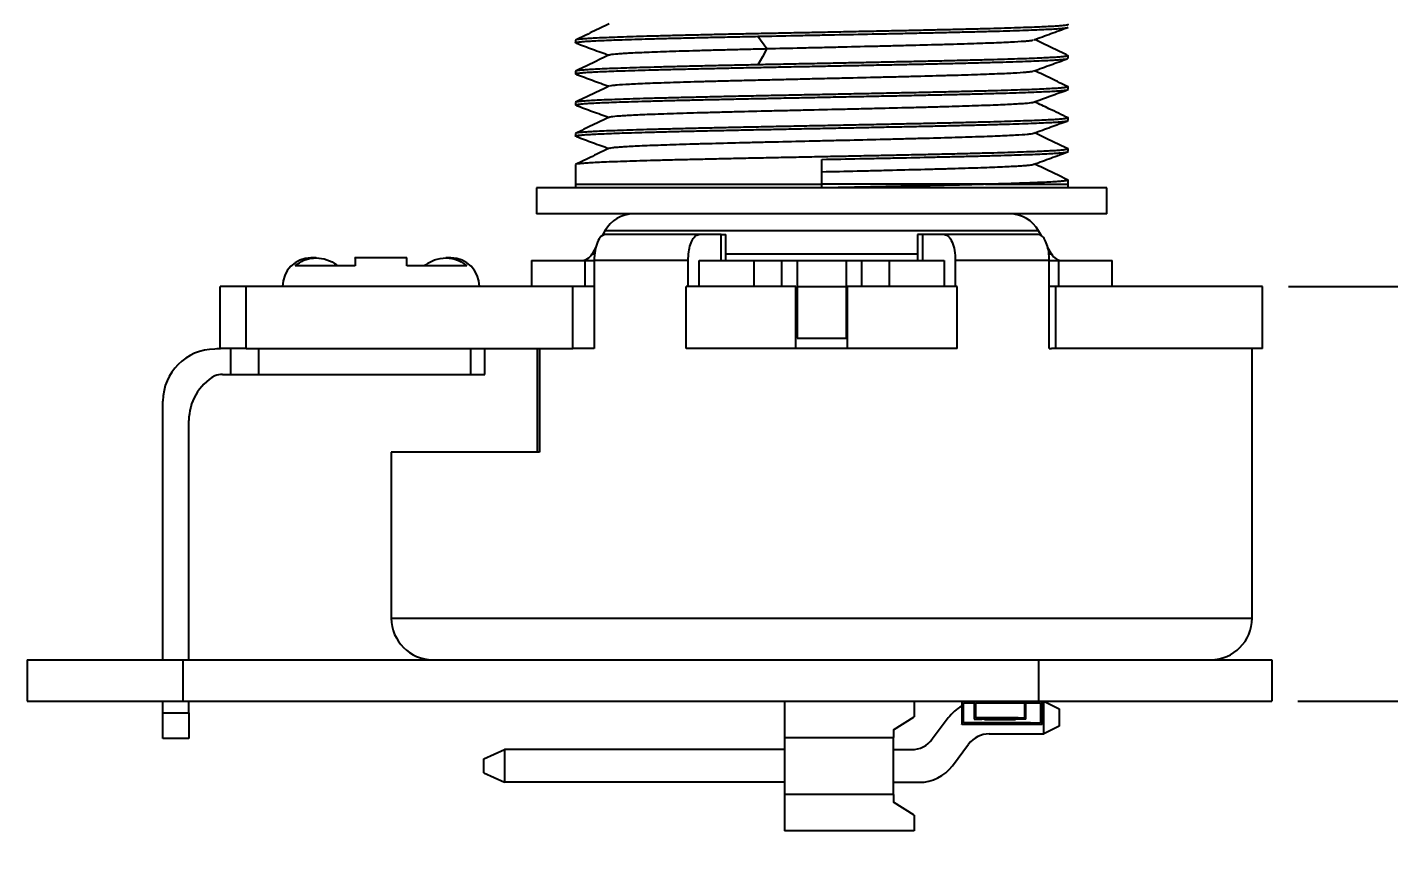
# Model space of a CAD drawing. Header units: millimetres. Extents: x 5 to 292, y 4 to 204.
# Drawn here: x 189.7 to 242.3, y 59.9 to 92.2 of the extents above; entities that cross this region are included whole.
import ezdxf

# ---------------------------------------------------------------- set-up
doc = ezdxf.new("R2010")
doc.units = ezdxf.units.MM
doc.layers.add('LAYER_1', color=179, linetype='Continuous')
doc.styles.add('SLDTEXTSTYLE0', font='TXT', dxfattribs={"width": 0.75})
doc.dimstyles.new('SLDDIMSTYLE2', dxfattribs={"dimtxt": 3.5, "dimasz": 3.302, "dimexe": 0, "dimexo": 0.0625, "dimgap": 0.875, "dimtad": 1, "dimlfac": 0.5, "dimrnd": 1e-09, "dimzin": 12, "dimdsep": 46, "dimtxsty": 'SLDTEXTSTYLE0', "dimsah": 1, "dimcen": 0.09, "dimadec": 0, "dimazin": 3, "dimtfac": 1, "dimtmove": 0, "dimatfit": 0, "dimfxl": 1, "dimfrac": 2, "dimtolj": 1, "dimtzin": 12, "dimarcsym": 0})

# ---------------------------------------------------------------- blocks, each defined once
blk = doc.blocks.new('_D_2')
at = {"layer": 'LAYER_1'}
for p, q in [((255.943, 82.223), (255.943, 88.573)), ((238.39, 82.223), (256.943, 82.223)), ((255.943, 82.223), (255.943, 66.223)), ((238.747, 66.223), (256.943, 66.223)), ((255.943, 66.223), (255.943, 59.873))]:
    blk.add_line(p, q, dxfattribs=at)
for points in [[(255.943, 82.223), (256.451, 85.525), (255.435, 85.525)], [(255.943, 66.223), (255.435, 62.921), (256.451, 62.921)]]:
    blk.add_solid(points, dxfattribs=at)
at = {"layer": 'LAYER_1', "insert": (251.431, 68.555), "char_height": 3.5, "attachment_point": 1, "rotation": 90, "style": 'SLDTEXTSTYLE0'}
blk.add_mtext('8mm', dxfattribs=at)
blk = doc.blocks.new('_D_3')
at = {"layer": 'LAYER_1'}
for p, q in [((255.943, 105.198), (255.943, 111.548)), ((227.39, 105.198), (256.943, 105.198)), ((255.943, 82.223), (255.943, 105.198)), ((238.39, 82.223), (256.943, 82.223)), ((255.943, 82.223), (255.943, 75.873))]:
    blk.add_line(p, q, dxfattribs=at)
for points in [[(255.943, 105.198), (256.451, 108.5), (255.435, 108.5)], [(255.943, 82.223), (255.435, 78.921), (256.451, 78.921)]]:
    blk.add_solid(points, dxfattribs=at)
at = {"layer": 'LAYER_1', "insert": (251.431, 83.517), "char_height": 3.5, "attachment_point": 1, "rotation": 90, "style": 'SLDTEXTSTYLE0'}
blk.add_mtext('11.49mm', dxfattribs=at)

msp = doc.modelspace()

# ---------------------------------------------------------------- linework, layer by layer
at = {"color": 7, "linetype": 'Continuous', "lineweight": 25}
for p, q in [((210.89, 91.723), (210.89, 91.623)), ((217.931, 91.873), (218.268, 91.397)), ((229.89, 91.023), (229.89, 91.123)), ((210.89, 90.523), (210.89, 90.423)), ((229.89, 89.823), (229.89, 89.923)), ((210.89, 89.323), (210.89, 89.223)), ((229.89, 88.623), (229.89, 88.723)), ((210.89, 88.123), (210.89, 88.023)), ((229.89, 87.423), (229.89, 87.523)), ((210.89, 86.923), (210.89, 86.162)), ((220.39, 86.162), (220.39, 87.123)), ((210.89, 86.162), (210.89, 86.023)), ((210.89, 86.162), (220.39, 86.162)), ((220.39, 86.023), (220.39, 86.162)), ((226.701, 86.162), (229.89, 86.162)), ((229.89, 86.162), (229.89, 86.323)), ((229.89, 86.023), (229.89, 86.162)), ((209.39, 86.023), (209.39, 85.023)), ((231.39, 86.023), (209.39, 86.023)), ((231.39, 85.023), (231.39, 86.023)), ((231.39, 85.023), (209.39, 85.023)), ((212.029, 84.372), (211.913, 84.164)), ((216.506, 84.223), (215.664, 84.223)), ((216.506, 83.223), (216.506, 84.223)), ((216.506, 84.223), (216.694, 84.223)), ((216.694, 83.223), (216.694, 84.223)), ((224.087, 84.223), (224.087, 83.223)), ((224.274, 84.223), (224.087, 84.223)), ((224.274, 84.223), (224.274, 83.223)), ((225.116, 84.223), (224.274, 84.223)), ((228.863, 84.172), (228.752, 84.372)), ((211.691, 83.764), (211.532, 83.477)), ((229.249, 83.477), (229.097, 83.751)), ((202.39, 83.023), (200.083, 83.023)), ((200.886, 83.323), (200.69, 83.323)), ((201.005, 83.301), (200.91, 83.317)), ((204.391, 83.323), (202.381, 83.323)), ((206.697, 83.023), (204.39, 83.023)), ((206.09, 83.323), (205.894, 83.323)), ((209.19, 83.223), (209.19, 82.223)), ((209.19, 83.223), (211.264, 83.223)), ((211.264, 82.223), (211.264, 83.223)), ((211.264, 83.223), (211.613, 83.223)), ((211.613, 83.223), (211.613, 79.823)), ((215.238, 83.223), (211.613, 83.223)), ((215.238, 82.223), (215.238, 83.223)), ((215.664, 82.223), (215.664, 83.223)), ((217.788, 82.223), (217.788, 83.223)), ((217.788, 83.223), (218.848, 83.223)), ((218.848, 82.223), (218.848, 83.223)), ((218.848, 83.223), (219.44, 83.223)), ((219.44, 83.223), (221.34, 83.223)), ((221.34, 83.223), (221.933, 83.223)), ((221.933, 82.223), (221.933, 83.223)), ((221.933, 83.223), (222.993, 83.223)), ((222.993, 83.223), (222.993, 82.223)), ((225.116, 83.223), (225.116, 82.223)), ((225.542, 83.223), (225.542, 82.223)), ((229.167, 83.223), (225.542, 83.223)), ((229.167, 79.823), (229.167, 83.223)), ((229.167, 83.223), (229.516, 83.223)), ((229.516, 83.223), (229.516, 82.223)), ((229.516, 83.223), (231.59, 83.223)), ((231.59, 82.223), (231.59, 83.223)), ((197.19, 79.823), (197.19, 82.223)), ((198.19, 82.223), (197.19, 82.223)), ((198.19, 79.823), (198.19, 82.223)), ((210.79, 82.223), (198.19, 82.223)), ((210.79, 79.823), (210.79, 82.223)), ((211.613, 82.223), (210.79, 82.223)), ((215.164, 79.823), (215.164, 82.223)), ((219.39, 82.223), (215.164, 82.223)), ((219.39, 79.823), (219.39, 82.223)), ((219.44, 82.223), (221.34, 82.223)), ((219.44, 82.223), (219.44, 80.223)), ((221.34, 80.223), (221.34, 82.223)), ((221.39, 79.823), (221.39, 82.223)), ((225.616, 82.223), (221.39, 82.223)), ((225.616, 79.823), (225.616, 82.223)), ((229.423, 82.223), (229.167, 82.223)), ((229.423, 79.823), (229.423, 82.223)), ((237.39, 82.223), (229.423, 82.223)), ((237.39, 79.823), (237.39, 82.223)), ((198.19, 79.823), (197.19, 79.823)), ((197.59, 79.823), (197.59, 78.823)), ((198.19, 79.823), (210.79, 79.823)), ((198.682, 78.823), (198.682, 79.823)), ((206.845, 79.823), (206.845, 78.823)), ((207.39, 78.823), (207.39, 79.823)), ((209.434, 75.823), (209.434, 79.823)), ((209.501, 79.823), (209.501, 75.823)), ((211.442, 79.823), (210.79, 79.823)), ((211.613, 79.823), (211.442, 79.823)), ((219.39, 79.823), (215.164, 79.823)), ((221.39, 79.823), (219.39, 79.823)), ((219.44, 80.223), (221.34, 80.223)), ((225.616, 79.823), (221.39, 79.823)), ((229.167, 79.823), (229.253, 79.823)), ((229.423, 79.823), (229.253, 79.823)), ((237.39, 79.823), (229.423, 79.823)), ((236.99, 69.423), (236.99, 79.823)), ((197.279, 78.823), (197.59, 78.823)), ((197.59, 78.823), (198.682, 78.823)), ((198.682, 78.823), (206.845, 78.823)), ((206.845, 78.823), (207.39, 78.823)), ((194.982, 67.823), (194.982, 77.801)), ((195.982, 67.823), (195.982, 77.046)), ((203.79, 75.823), (203.79, 69.423)), ((209.501, 75.823), (203.79, 75.823)), ((189.747, 67.823), (189.747, 66.223)), ((189.747, 67.823), (195.747, 67.823)), ((195.747, 67.823), (195.747, 66.223)), ((195.747, 67.823), (228.747, 67.823)), ((228.747, 67.823), (228.747, 66.223)), ((228.747, 67.823), (237.747, 67.823)), ((237.747, 67.823), (237.747, 66.223)), ((189.747, 66.223), (195.747, 66.223)), ((194.982, 65.778), (194.982, 66.223)), ((195.747, 66.223), (228.747, 66.223)), ((195.982, 65.778), (195.982, 66.223)), ((218.953, 66.223), (218.953, 64.823)), ((223.953, 66.223), (223.953, 65.623)), ((225.793, 66.213), (225.793, 66.223)), ((225.793, 66.213), (225.793, 65.333)), ((226.268, 66.223), (226.268, 65.523)), ((226.768, 66.163), (226.768, 66.223)), ((226.865, 66.163), (226.865, 66.223)), ((226.868, 66.163), (226.868, 66.223)), ((227.668, 66.223), (227.668, 66.163)), ((227.671, 66.223), (227.671, 66.163)), ((227.768, 66.213), (227.768, 66.223)), ((227.768, 66.213), (227.768, 66.163)), ((228.268, 66.213), (227.768, 66.213)), ((228.268, 66.223), (228.268, 66.213)), ((228.268, 65.523), (228.268, 66.213)), ((228.293, 66.213), (228.293, 66.223)), ((228.293, 66.213), (228.293, 66.163)), ((228.893, 66.213), (228.293, 66.213)), ((228.747, 66.223), (237.747, 66.223)), ((228.893, 66.223), (228.893, 66.213)), ((228.893, 65.333), (228.893, 66.213)), ((228.953, 64.963), (228.953, 66.223)), ((228.953, 66.223), (229.553, 65.923)), ((194.982, 65.778), (195.982, 65.778)), ((194.982, 64.778), (194.982, 65.778)), ((195.982, 65.778), (195.982, 64.778)), ((225.853, 65.383), (225.853, 66.163)), ((225.853, 66.163), (226.268, 66.163)), ((226.328, 66.163), (226.768, 66.163)), ((226.328, 65.583), (226.328, 66.163)), ((226.768, 66.163), (227.768, 66.163)), ((227.768, 66.163), (228.208, 66.163)), ((228.208, 66.163), (228.208, 65.583)), ((228.268, 66.163), (228.293, 66.163)), ((228.293, 66.163), (228.833, 66.163)), ((228.833, 66.163), (228.833, 65.383)), ((229.553, 65.923), (229.553, 65.263)), ((223.153, 65.123), (223.953, 65.623)), ((223.153, 65.123), (223.153, 64.823)), ((225.272, 65.582), (224.652, 64.754)), ((225.793, 65.333), (226.243, 65.333)), ((225.793, 65.323), (225.793, 65.333)), ((226.233, 65.323), (225.793, 65.323)), ((226.243, 65.383), (225.853, 65.383)), ((226.243, 65.333), (226.233, 65.323)), ((226.393, 65.323), (226.233, 65.323)), ((226.243, 65.333), (226.243, 65.383)), ((228.443, 65.383), (226.243, 65.383)), ((226.243, 65.333), (226.393, 65.333)), ((226.268, 65.523), (226.568, 65.523)), ((226.568, 65.583), (226.328, 65.583)), ((226.393, 65.383), (226.393, 65.335)), ((226.393, 65.335), (228.293, 65.335)), ((226.393, 65.335), (226.403, 65.325)), ((226.393, 65.325), (226.393, 65.323)), ((226.403, 65.325), (226.393, 65.325)), ((228.283, 65.325), (226.403, 65.325)), ((226.568, 65.523), (226.568, 65.583)), ((227.968, 65.583), (226.568, 65.583)), ((226.667, 65.523), (226.568, 65.523)), ((226.667, 65.503), (226.667, 65.523)), ((227.866, 65.523), (226.667, 65.523)), ((226.667, 65.503), (226.667, 65.523)), ((226.667, 65.523), (226.667, 65.523)), ((227.866, 65.503), (226.667, 65.503)), ((226.667, 65.503), (226.667, 65.503)), ((226.668, 65.583), (226.668, 65.525)), ((227.868, 65.525), (226.668, 65.525)), ((227.866, 65.503), (227.866, 65.523)), ((227.968, 65.523), (227.866, 65.523)), ((227.868, 65.525), (227.868, 65.583)), ((227.968, 65.523), (227.968, 65.583)), ((227.968, 65.583), (228.208, 65.583)), ((228.268, 65.523), (227.968, 65.523)), ((228.293, 65.335), (228.283, 65.325)), ((228.293, 65.325), (228.283, 65.325)), ((228.292, 65.333), (228.443, 65.333)), ((228.293, 65.335), (228.293, 65.383)), ((228.293, 65.323), (228.293, 65.325)), ((228.453, 65.323), (228.293, 65.323)), ((228.443, 65.383), (228.833, 65.383)), ((228.443, 65.333), (228.443, 65.383)), ((228.443, 65.333), (228.893, 65.333)), ((228.443, 65.333), (228.453, 65.323)), ((228.893, 65.323), (228.453, 65.323)), ((228.893, 65.333), (228.893, 65.323)), ((229.553, 65.263), (228.953, 64.963)), ((195.982, 64.778), (194.982, 64.778)), ((218.953, 64.823), (223.153, 64.823)), ((218.953, 64.823), (218.953, 62.623)), ((223.153, 62.623), (223.153, 64.823)), ((226.853, 64.963), (228.953, 64.963)), ((207.353, 63.993), (208.153, 64.353)), ((208.153, 64.353), (208.153, 63.093)), ((218.953, 64.353), (208.153, 64.353)), ((223.153, 64.353), (223.852, 64.353)), ((225.432, 63.734), (226.052, 64.562)), ((207.353, 63.453), (207.353, 63.993)), ((207.353, 63.453), (208.153, 63.093)), ((218.953, 63.093), (208.153, 63.093)), ((223.153, 63.093), (224.151, 63.093)), ((223.153, 62.623), (218.953, 62.623)), ((218.953, 62.623), (218.953, 61.223)), ((223.153, 62.623), (223.153, 62.323)), ((223.953, 61.823), (223.153, 62.323)), ((223.953, 61.823), (223.953, 61.223)), ((223.953, 61.223), (218.953, 61.223))]:
    msp.add_line(p, q, dxfattribs=at)
at = {"color": 8, "linetype": 'Continuous', "lineweight": 25}
for p, q in [((228.752, 84.372), (212.029, 84.372)), ((211.532, 83.477), (211.614, 83.477)), ((216.694, 83.477), (220.39, 83.477)), ((220.39, 83.477), (224.087, 83.477)), ((229.167, 83.477), (229.249, 83.477)), ((203.79, 69.423), (220.39, 69.423)), ((220.39, 69.423), (236.99, 69.423)), ((226.268, 66.213), (225.793, 66.213)), ((228.293, 66.213), (228.268, 66.213))]:
    msp.add_line(p, q, dxfattribs=at)
at = {"color": 7, "linetype": 'Continuous', "lineweight": 25, "flags": 128}
msp.add_lwpolyline([(218.268, 91.397), (218.1, 91.085), (217.931, 90.773)], dxfattribs=at)
at = {"color": 7, "linetype": 'Continuous', "lineweight": 25}
for centre, radius, start, end in [((213.135, 83.758), 1.265, 90, 150.9454), ((227.646, 83.758), 1.265, 29.0546, 90), ((200.69, 82.223), 1.1, 90, 180), ((206.09, 82.223), 1.1, 0, 90), ((211.099, 83.717), 0.494, 270, 330.9454), ((229.681, 83.717), 0.494, 209.0546, 270), ((197.279, 77.823), 2, 90, 98.5509), ((196.982, 77.801), 2, 90, 180), ((197.982, 77.046), 2, 120, 180), ((197.279, 77.823), 1, 90, 107.3001), ((205.39, 69.423), 1.6, 180, 270), ((235.39, 69.423), 1.6, 270, 0), ((226.553, 64.623), 1.6, 118.3718, 143.1792), ((223.852, 65.353), 1, 270, 323.1792), ((226.853, 63.963), 1, 90, 143.1792), ((224.151, 64.693), 1.6, 270, 323.1792)]:
    msp.add_arc(centre, radius, start, end, dxfattribs=at)
for points, knots in [([(212.198, 92.354), (211.979, 92.249), (211.542, 92.04), (211.105, 91.83), (210.887, 91.725)], [0, 0, 0, 0, 0.499975, 1, 1, 1, 1]), ([(229.871, 92.329), (229.879, 92.327), (229.906, 92.319), (229.865, 92.308), (229.778, 92.292), (229.621, 92.276), (229.403, 92.26), (229.127, 92.245), (228.794, 92.23), (228.402, 92.214), (227.952, 92.198), (227.448, 92.182), (226.888, 92.166), (226.277, 92.15), (225.623, 92.134), (224.939, 92.118), (224.222, 92.102), (223.472, 92.086), (222.699, 92.07), (221.917, 92.054), (221.124, 92.037), (220.319, 92.021), (219.514, 92.005), (218.723, 91.989), (217.943, 91.973), (217.174, 91.957), (216.428, 91.941), (215.717, 91.925), (215.038, 91.909), (214.392, 91.892), (213.789, 91.876), (213.238, 91.86), (212.737, 91.844), (212.286, 91.828), (211.894, 91.812), (211.566, 91.796), (211.299, 91.78), (211.096, 91.764), (210.929, 91.745), (210.905, 91.731), (210.89, 91.723)], [0, 0, 0, 0, 0.009743, 0.0350734, 0.0604038, 0.0864192, 0.1124346, 0.137765, 0.1630954, 0.1891108, 0.2151261, 0.2413365, 0.2675469, 0.2945187, 0.3214906, 0.347701, 0.3739113, 0.4008832, 0.427855, 0.4540654, 0.4802758, 0.5072476, 0.5342195, 0.5604298, 0.5866401, 0.6136119, 0.6405837, 0.666794, 0.6930043, 0.7199761, 0.7469478, 0.7731582, 0.7993685, 0.8263404, 0.8533122, 0.8795226, 0.905733, 0.9327048, 0.9596767, 1, 1, 1, 1]), ([(217.931, 91.873), (218.41, 91.883), (219.135, 91.898), (220.126, 91.918), (221.118, 91.937), (222.106, 91.958), (223.069, 91.978), (223.795, 91.993), (224.51, 92.008), (225.214, 92.025), (225.891, 92.041), (226.528, 92.057), (227.116, 92.073), (227.656, 92.089), (228.15, 92.105), (228.588, 92.122), (228.963, 92.138), (229.278, 92.153), (229.534, 92.17), (229.731, 92.187), (229.864, 92.205), (229.882, 92.217), (229.89, 92.223)], [0, 0, 0, 0, 0.08438, 0.127657, 0.170933, 0.255313, 0.298589, 0.341865, 0.387245, 0.432624, 0.479321, 0.526019, 0.571398, 0.616777, 0.663474, 0.710172, 0.755551, 0.80093, 0.847627, 0.894325, 0.946914, 1, 1, 1, 1]), ([(228.572, 91.735), (228.79, 91.815), (229.228, 91.975), (229.665, 92.135), (229.884, 92.215)], [0, 0, 0, 0, 0.499946, 1, 1, 1, 1]), ([(210.929, 91.613), (210.913, 91.616), (210.851, 91.63), (210.952, 91.648), (211.139, 91.668), (211.408, 91.688), (211.787, 91.708), (212.27, 91.727), (212.694, 91.743), (213.176, 91.759), (213.721, 91.775), (214.319, 91.791), (214.965, 91.807), (215.649, 91.823), (216.374, 91.84), (217.134, 91.856), (217.666, 91.868), (217.931, 91.873)], [0, 0, 0, 0, 0.039342, 0.152832, 0.211037, 0.269242, 0.382732, 0.440937, 0.499142, 0.560176, 0.62121, 0.684016, 0.746823, 0.80917, 0.871517, 0.935759, 1, 1, 1, 1]), ([(210.926, 91.605), (211.135, 91.528), (211.552, 91.375), (211.97, 91.222), (212.179, 91.146)], [0, 0, 0, 0, 0.499291, 1, 1, 1, 1]), ([(212.205, 91.156), (212.217, 91.161), (212.256, 91.176), (212.443, 91.196), (212.74, 91.218), (213.112, 91.239), (213.587, 91.261), (214.158, 91.282), (214.787, 91.304), (215.498, 91.325), (216.275, 91.347), (216.904, 91.363), (217.568, 91.38), (218.034, 91.391), (218.268, 91.397)], [0, 0, 0, 0, 0.056755, 0.188686, 0.256639, 0.324593, 0.456279, 0.524105, 0.591931, 0.723498, 0.791252, 0.859008, 0.929228, 1, 1, 1, 1]), ([(218.268, 91.397), (218.715, 91.408), (219.393, 91.424), (220.321, 91.445), (221.248, 91.467), (222.168, 91.489), (223.057, 91.51), (223.92, 91.532), (224.735, 91.553), (225.484, 91.575), (226.183, 91.596), (226.804, 91.618), (227.329, 91.639), (227.788, 91.661), (228.147, 91.682), (228.387, 91.704), (228.524, 91.719), (228.537, 91.73), (228.544, 91.735)], [0, 0, 0, 0, 0.094543, 0.143238, 0.191932, 0.28648, 0.335177, 0.383873, 0.478088, 0.526613, 0.575138, 0.669194, 0.717639, 0.766085, 0.860006, 0.908378, 0.956751, 1, 1, 1, 1]), ([(229.893, 91.125), (229.675, 91.23), (229.244, 91.437), (228.814, 91.644), (228.601, 91.746)], [0, 0, 0, 0, 0.50732, 1, 1, 1, 1]), ([(210.929, 90.413), (210.913, 90.416), (210.851, 90.429), (210.952, 90.448), (211.139, 90.468), (211.408, 90.488), (211.787, 90.507), (212.27, 90.528), (212.694, 90.543), (213.176, 90.559), (213.721, 90.574), (214.319, 90.591), (214.961, 90.607), (215.635, 90.623), (216.342, 90.639), (217.085, 90.655), (217.852, 90.671), (218.63, 90.688), (219.42, 90.704), (220.225, 90.72), (221.03, 90.736), (221.824, 90.752), (222.607, 90.768), (223.382, 90.784), (224.136, 90.8), (224.856, 90.816), (225.544, 90.832), (226.203, 90.849), (226.819, 90.865), (227.384, 90.881), (227.9, 90.897), (228.367, 90.913), (228.777, 90.929), (229.123, 90.945), (229.409, 90.961), (229.631, 90.977), (229.838, 90.998), (229.87, 91.013), (229.89, 91.023)], [0, 0, 0, 0, 0.016744, 0.06514, 0.089961, 0.114783, 0.163179, 0.188, 0.212822, 0.238849, 0.264876, 0.29166, 0.318443, 0.34447, 0.370498, 0.397281, 0.424065, 0.450092, 0.476119, 0.502903, 0.529686, 0.555714, 0.581741, 0.608525, 0.635308, 0.661335, 0.687363, 0.714146, 0.74093, 0.766957, 0.792984, 0.819768, 0.846551, 0.872578, 0.898606, 0.925389, 0.952173, 1, 1, 1, 1]), ([(212.201, 91.156), (211.982, 91.051), (211.545, 90.841), (211.108, 90.631), (210.89, 90.526)], [0, 0, 0, 0, 0.499968, 1, 1, 1, 1]), ([(229.87, 91.129), (229.878, 91.127), (229.906, 91.12), (229.866, 91.107), (229.778, 91.092), (229.621, 91.076), (229.403, 91.061), (229.127, 91.045), (228.794, 91.029), (228.402, 91.014), (227.952, 90.998), (227.448, 90.983), (226.888, 90.966), (226.277, 90.95), (225.623, 90.934), (224.939, 90.918), (224.222, 90.902), (223.472, 90.886), (222.699, 90.869), (221.917, 90.853), (221.124, 90.838), (220.319, 90.821), (219.511, 90.805), (218.712, 90.789), (218.192, 90.778), (217.931, 90.773)], [0, 0, 0, 0, 0.018223, 0.061274, 0.104325, 0.14854, 0.192755, 0.235806, 0.278857, 0.323072, 0.367287, 0.411833, 0.45638, 0.50222, 0.548061, 0.592607, 0.637153, 0.682994, 0.728834, 0.773381, 0.817927, 0.863768, 0.909608, 0.954643, 1, 1, 1, 1]), ([(228.573, 90.535), (228.791, 90.615), (229.219, 90.772), (229.646, 90.928), (229.854, 91.005)], [0, 0, 0, 0, 0.51185, 1, 1, 1, 1]), ([(217.931, 90.773), (217.687, 90.768), (217.199, 90.757), (216.484, 90.742), (215.788, 90.726), (215.124, 90.711), (214.5, 90.695), (213.914, 90.679), (213.367, 90.664), (212.861, 90.648), (212.405, 90.633), (212, 90.616), (211.65, 90.6), (211.369, 90.584), (211.155, 90.569), (211.004, 90.554), (210.908, 90.538), (210.896, 90.528), (210.89, 90.523)], [0, 0, 0, 0, 0.061389, 0.122779, 0.185828, 0.248877, 0.310267, 0.371656, 0.434705, 0.497755, 0.561277, 0.624799, 0.690166, 0.755533, 0.815863, 0.876194, 0.938097, 1, 1, 1, 1]), ([(210.926, 90.405), (211.134, 90.328), (211.552, 90.175), (211.97, 90.022), (212.179, 89.946)], [0, 0, 0, 0, 0.499143, 1, 1, 1, 1]), ([(212.226, 89.956), (212.225, 89.96), (212.224, 89.969), (212.331, 89.983), (212.536, 90.004), (212.862, 90.026), (213.29, 90.047), (213.787, 90.069), (214.379, 90.09), (215.052, 90.112), (215.613, 90.128), (216.22, 90.145), (216.876, 90.162), (217.569, 90.18), (218.286, 90.197), (219.013, 90.215), (219.75, 90.232), (220.501, 90.25), (221.461, 90.272), (222.39, 90.294), (223.267, 90.315), (224.118, 90.337), (224.919, 90.358), (225.653, 90.38), (226.337, 90.401), (226.939, 90.423), (227.444, 90.444), (227.881, 90.466), (228.218, 90.487), (228.432, 90.509), (228.544, 90.523), (228.547, 90.532), (228.549, 90.535)], [0, 0, 0, 0, 0.018162, 0.046442, 0.074722, 0.129525, 0.157752, 0.185979, 0.240731, 0.268927, 0.297124, 0.326671, 0.356217, 0.386765, 0.417313, 0.44686, 0.476406, 0.506952, 0.537497, 0.59234, 0.620577, 0.648813, 0.703751, 0.732044, 0.760337, 0.815227, 0.843499, 0.871771, 0.926564, 0.954785, 0.983007, 1, 1, 1, 1]), ([(229.891, 89.926), (229.673, 90.031), (229.243, 90.238), (228.813, 90.444), (228.602, 90.546)], [0, 0, 0, 0, 0.508281, 1, 1, 1, 1]), ([(210.931, 89.212), (210.914, 89.216), (210.851, 89.23), (210.952, 89.248), (211.139, 89.268), (211.408, 89.288), (211.787, 89.308), (212.27, 89.328), (212.694, 89.343), (213.176, 89.359), (213.721, 89.375), (214.319, 89.391), (214.961, 89.407), (215.635, 89.423), (216.342, 89.439), (217.085, 89.455), (217.852, 89.472), (218.63, 89.487), (219.42, 89.503), (220.225, 89.52), (221.03, 89.536), (221.824, 89.552), (222.607, 89.568), (223.382, 89.584), (224.136, 89.6), (224.856, 89.617), (225.544, 89.632), (226.203, 89.648), (226.819, 89.665), (227.384, 89.681), (227.9, 89.697), (228.367, 89.713), (228.777, 89.729), (229.123, 89.745), (229.409, 89.761), (229.631, 89.778), (229.838, 89.798), (229.87, 89.813), (229.89, 89.823)], [0, 0, 0, 0, 0.0173979, 0.0657623, 0.090567, 0.1153716, 0.1637361, 0.1885407, 0.2133454, 0.2393553, 0.2653654, 0.292131, 0.3188966, 0.3449067, 0.3709166, 0.3976823, 0.4244479, 0.4504578, 0.4764678, 0.5032335, 0.5299991, 0.5560091, 0.582019, 0.6087847, 0.6355503, 0.6615603, 0.6875704, 0.7143361, 0.7411017, 0.7671118, 0.7931218, 0.8198875, 0.8466532, 0.8726632, 0.8986732, 0.9254388, 0.9522045, 1, 1, 1, 1]), ([(212.201, 89.956), (211.982, 89.851), (211.545, 89.641), (211.108, 89.431), (210.889, 89.326)], [0, 0, 0, 0, 0.499971, 1, 1, 1, 1]), ([(229.866, 89.93), (229.876, 89.928), (229.906, 89.92), (229.866, 89.907), (229.778, 89.892), (229.621, 89.876), (229.403, 89.861), (229.127, 89.845), (228.794, 89.829), (228.402, 89.814), (227.952, 89.798), (227.448, 89.783), (226.888, 89.766), (226.277, 89.75), (225.623, 89.734), (224.939, 89.718), (224.222, 89.702), (223.472, 89.686), (222.699, 89.669), (221.917, 89.653), (221.124, 89.638), (220.319, 89.621), (219.514, 89.605), (218.723, 89.589), (217.943, 89.573), (217.174, 89.557), (216.428, 89.541), (215.717, 89.524), (215.038, 89.508), (214.392, 89.492), (213.789, 89.476), (213.238, 89.46), (212.737, 89.444), (212.286, 89.428), (211.894, 89.412), (211.566, 89.396), (211.299, 89.38), (211.096, 89.363), (210.929, 89.344), (210.905, 89.331), (210.89, 89.323)], [0, 0, 0, 0, 0.012553, 0.037812, 0.06307, 0.089012, 0.114953, 0.140212, 0.165471, 0.191412, 0.217354, 0.24349, 0.269626, 0.296521, 0.323416, 0.349552, 0.375688, 0.402583, 0.429478, 0.455614, 0.48175, 0.508645, 0.535541, 0.561677, 0.587813, 0.614708, 0.641603, 0.667739, 0.693875, 0.720771, 0.747666, 0.773802, 0.799938, 0.826833, 0.853729, 0.879865, 0.906, 0.932896, 0.959791, 1, 1, 1, 1]), ([(228.573, 89.335), (228.791, 89.415), (229.218, 89.571), (229.645, 89.728), (229.853, 89.804)], [0, 0, 0, 0, 0.512168, 1, 1, 1, 1]), ([(212.205, 88.756), (212.205, 88.757), (212.209, 88.763), (212.297, 88.78), (212.499, 88.801), (212.821, 88.823), (213.214, 88.844), (213.71, 88.866), (214.299, 88.887), (214.945, 88.909), (215.672, 88.93), (216.461, 88.952), (217.288, 88.973), (218.164, 88.995), (219.066, 89.016), (219.981, 89.037), (220.907, 89.059), (221.822, 89.08), (222.723, 89.102), (223.597, 89.123), (224.421, 89.145), (225.206, 89.166), (225.926, 89.188), (226.563, 89.21), (227.142, 89.231), (227.627, 89.253), (228.007, 89.274), (228.312, 89.295), (228.508, 89.316), (228.554, 89.331), (228.567, 89.335)], [0, 0, 0, 0, 0.0032163, 0.0315471, 0.086499, 0.114803, 0.1431072, 0.1979657, 0.2262203, 0.2544755, 0.3092935, 0.3375227, 0.3657524, 0.4205854, 0.4488175, 0.4770491, 0.5319497, 0.5602161, 0.5884818, 0.6434886, 0.671817, 0.7001452, 0.7551043, 0.7834121, 0.8117199, 0.8665826, 0.8948395, 0.923097, 0.9779159, 1, 1, 1, 1]), ([(229.89, 88.727), (229.644, 88.845), (229.215, 89.051), (228.785, 89.257), (228.602, 89.345)], [0, 0, 0, 0, 0.572385, 1, 1, 1, 1]), ([(212.202, 88.756), (211.983, 88.652), (211.546, 88.442), (211.109, 88.232), (210.891, 88.127)], [0, 0, 0, 0, 0.499971, 1, 1, 1, 1]), ([(210.928, 89.204), (211.136, 89.128), (211.553, 88.975), (211.97, 88.822), (212.179, 88.746)], [0, 0, 0, 0, 0.499427, 1, 1, 1, 1]), ([(210.93, 88.012), (210.914, 88.016), (210.851, 88.029), (210.952, 88.048), (211.139, 88.068), (211.408, 88.088), (211.787, 88.107), (212.27, 88.128), (212.694, 88.143), (213.176, 88.159), (213.721, 88.175), (214.319, 88.191), (214.961, 88.207), (215.635, 88.223), (216.342, 88.239), (217.085, 88.255), (217.852, 88.271), (218.63, 88.288), (219.42, 88.304), (220.225, 88.32), (221.03, 88.336), (221.824, 88.352), (222.607, 88.368), (223.382, 88.384), (224.136, 88.4), (224.856, 88.416), (225.544, 88.432), (226.203, 88.449), (226.819, 88.465), (227.384, 88.481), (227.9, 88.497), (228.367, 88.513), (228.777, 88.529), (229.123, 88.545), (229.409, 88.561), (229.631, 88.577), (229.838, 88.598), (229.87, 88.613), (229.89, 88.623)], [0, 0, 0, 0, 0.017273, 0.065644, 0.090451, 0.115259, 0.16363, 0.188438, 0.213245, 0.239259, 0.265272, 0.292041, 0.31881, 0.344823, 0.370837, 0.397606, 0.424375, 0.450388, 0.476402, 0.503171, 0.52994, 0.555953, 0.581966, 0.608735, 0.635505, 0.661518, 0.687531, 0.7143, 0.741069, 0.767082, 0.793096, 0.819865, 0.846634, 0.872647, 0.89866, 0.925429, 0.952198, 1, 1, 1, 1]), ([(229.864, 88.731), (229.875, 88.728), (229.907, 88.72), (229.866, 88.708), (229.778, 88.692), (229.621, 88.676), (229.403, 88.66), (229.127, 88.645), (228.794, 88.63), (228.402, 88.614), (227.952, 88.598), (227.448, 88.582), (226.888, 88.566), (226.277, 88.55), (225.623, 88.534), (224.939, 88.518), (224.222, 88.502), (223.472, 88.486), (222.699, 88.47), (221.917, 88.453), (221.124, 88.437), (220.319, 88.421), (219.514, 88.405), (218.723, 88.389), (217.943, 88.373), (217.174, 88.357), (216.428, 88.341), (215.717, 88.325), (215.038, 88.309), (214.392, 88.292), (213.789, 88.276), (213.238, 88.26), (212.737, 88.244), (212.286, 88.228), (211.894, 88.212), (211.566, 88.196), (211.299, 88.18), (211.096, 88.164), (210.929, 88.144), (210.905, 88.131), (210.89, 88.123)], [0, 0, 0, 0, 0.013424, 0.03866, 0.063897, 0.089815, 0.115734, 0.14097, 0.166207, 0.192125, 0.218044, 0.244157, 0.27027, 0.297141, 0.324013, 0.350126, 0.376239, 0.40311, 0.429982, 0.456095, 0.482208, 0.509079, 0.535951, 0.562064, 0.588177, 0.615048, 0.64192, 0.668033, 0.694146, 0.721017, 0.747889, 0.774002, 0.800115, 0.826986, 0.853858, 0.87997, 0.906083, 0.932955, 0.959827, 1, 1, 1, 1]), ([(228.572, 88.135), (228.791, 88.215), (229.218, 88.371), (229.645, 88.528), (229.853, 88.604)], [0, 0, 0, 0, 0.511958, 1, 1, 1, 1]), ([(210.927, 88.004), (211.136, 87.928), (211.553, 87.775), (211.97, 87.622), (212.179, 87.546)], [0, 0, 0, 0, 0.499439, 1, 1, 1, 1]), ([(212.221, 87.557), (212.245, 87.565), (212.283, 87.579), (212.477, 87.598), (212.757, 87.62), (213.151, 87.641), (213.644, 87.663), (214.202, 87.684), (214.849, 87.706), (215.572, 87.727), (216.34, 87.749), (217.17, 87.77), (218.04, 87.792), (218.934, 87.813), (219.852, 87.834), (220.774, 87.856), (221.692, 87.877), (222.597, 87.899), (223.467, 87.92), (224.308, 87.942), (225.097, 87.963), (225.816, 87.985), (226.483, 88.006), (227.066, 88.028), (227.551, 88.049), (227.967, 88.071), (228.282, 88.092), (228.47, 88.114), (228.561, 88.126), (228.559, 88.133), (228.558, 88.135)], [0, 0, 0, 0, 0.04326, 0.071616, 0.099973, 0.154945, 0.183259, 0.211573, 0.266461, 0.29473, 0.323, 0.377857, 0.406105, 0.434354, 0.489235, 0.517492, 0.545748, 0.600707, 0.629003, 0.6573, 0.712356, 0.740712, 0.769067, 0.824046, 0.852363, 0.880681, 0.935572, 0.963843, 0.992115, 1, 1, 1, 1]), ([(229.889, 87.527), (229.671, 87.632), (229.242, 87.838), (228.812, 88.044), (228.601, 88.146)], [0, 0, 0, 0, 0.508981, 1, 1, 1, 1]), ([(229.863, 87.531), (229.875, 87.528), (229.907, 87.52), (229.866, 87.507), (229.778, 87.492), (229.621, 87.476), (229.403, 87.461), (229.127, 87.445), (228.794, 87.429), (228.402, 87.414), (227.952, 87.398), (227.448, 87.383), (226.888, 87.366), (226.277, 87.35), (225.623, 87.334), (224.939, 87.318), (224.222, 87.302), (223.472, 87.286), (222.699, 87.269), (221.917, 87.254), (221.124, 87.238), (220.319, 87.221), (219.514, 87.205), (218.723, 87.189), (217.943, 87.173), (217.174, 87.157), (216.428, 87.141), (215.717, 87.124), (215.038, 87.109), (214.392, 87.093), (213.789, 87.076), (213.238, 87.06), (212.737, 87.044), (212.286, 87.028), (211.894, 87.012), (211.566, 86.996), (211.299, 86.98), (211.096, 86.963), (210.929, 86.945), (210.905, 86.931), (210.89, 86.923)], [0, 0, 0, 0, 0.013915, 0.039139, 0.064363, 0.090269, 0.116174, 0.141398, 0.166622, 0.192527, 0.218433, 0.244533, 0.270633, 0.297491, 0.324349, 0.350449, 0.376549, 0.403407, 0.430265, 0.456365, 0.482465, 0.509323, 0.536181, 0.562281, 0.588381, 0.615239, 0.642098, 0.668198, 0.694298, 0.721156, 0.748014, 0.774114, 0.800214, 0.827072, 0.85393, 0.88003, 0.90613, 0.932988, 0.959847, 1, 1, 1, 1]), ([(212.202, 87.557), (211.984, 87.452), (211.547, 87.242), (211.11, 87.032), (210.891, 86.927)], [0, 0, 0, 0, 0.499971, 1, 1, 1, 1]), ([(220.39, 87.123), (220.88, 87.133), (221.622, 87.148), (222.595, 87.168), (223.551, 87.187), (224.472, 87.208), (225.339, 87.228), (225.977, 87.243), (226.588, 87.258), (227.172, 87.275), (227.712, 87.291), (228.2, 87.307), (228.627, 87.323), (228.997, 87.339), (229.309, 87.355), (229.604, 87.375), (229.84, 87.397), (229.873, 87.414), (229.89, 87.423)], [0, 0, 0, 0, 0.098452, 0.148946, 0.199439, 0.297891, 0.348384, 0.398878, 0.451825, 0.504772, 0.559257, 0.613742, 0.666689, 0.719636, 0.774121, 0.828606, 0.913524, 1, 1, 1, 1]), ([(228.571, 86.934), (228.79, 87.015), (229.228, 87.175), (229.665, 87.335), (229.884, 87.415)], [0, 0, 0, 0, 0.499919, 1, 1, 1, 1]), ([(220.39, 86.647), (220.847, 86.658), (221.54, 86.674), (222.448, 86.695), (223.335, 86.717), (224.184, 86.739), (224.976, 86.76), (225.721, 86.782), (226.393, 86.803), (226.976, 86.825), (227.496, 86.846), (227.917, 86.868), (228.226, 86.889), (228.459, 86.91), (228.522, 86.925), (228.562, 86.934)], [0, 0, 0, 0, 0.111097, 0.168318, 0.225537, 0.336639, 0.393862, 0.451084, 0.561795, 0.618817, 0.675838, 0.786362, 0.843289, 0.900218, 1, 1, 1, 1]), ([(229.89, 86.327), (229.671, 86.432), (229.242, 86.638), (228.812, 86.844), (228.602, 86.945)], [0, 0, 0, 0, 0.5090241, 1, 1, 1, 1]), ([(226.701, 86.162), (226.319, 86.162), (225.548, 86.162), (224.445, 86.162), (223.506, 86.162), (222.759, 86.162), (221.992, 86.162), (221.198, 86.162), (220.663, 86.162), (220.39, 86.162)], [0, 0, 0, 0, 0.20956, 0.424088, 0.536387, 0.648685, 0.764174, 0.879663, 1, 1, 1, 1]), ([(226.701, 86.162), (226.605, 86.159), (226.31, 86.151), (225.786, 86.138), (225.111, 86.122), (224.395, 86.106), (223.642, 86.09), (222.864, 86.073), (222.059, 86.056), (221.232, 86.039), (220.671, 86.028), (220.39, 86.023)], [0, 0, 0, 0, 0.055137, 0.169591, 0.284045, 0.401823, 0.519602, 0.637861, 0.75612, 0.87806, 1, 1, 1, 1]), ([(226.701, 86.162), (226.319, 86.162), (225.548, 86.162), (224.445, 86.162), (223.506, 86.162), (222.759, 86.162), (221.992, 86.162), (221.198, 86.162), (220.663, 86.162), (220.39, 86.162)], [0, 0, 0, 0, 0.20956, 0.424088, 0.536387, 0.648685, 0.764174, 0.879663, 1, 1, 1, 1]), ([(229.882, 86.323), (229.884, 86.32), (229.89, 86.313), (229.826, 86.299), (229.696, 86.283), (229.497, 86.267), (229.235, 86.251), (228.908, 86.235), (228.42, 86.214), (227.72, 86.19), (227.043, 86.171), (226.701, 86.162)], [0, 0, 0, 0, 0.045405, 0.146775, 0.248146, 0.346654, 0.445163, 0.546534, 0.647905, 0.822, 1, 1, 1, 1]), ([(212.039, 84.223), (211.984, 84.208), (211.872, 84.178), (211.732, 83.949), (211.633, 83.618), (211.62, 83.355), (211.613, 83.223)], [0, 0, 0, 0, 0.250025, 0.499818, 0.749473, 1, 1, 1, 1]), ([(215.664, 84.223), (215.243, 84.223), (214.401, 84.223), (213.187, 84.223), (212.422, 84.223), (212.039, 84.223)], [0, 0, 0, 0, 0.33329, 0.666715, 1, 1, 1, 1]), ([(215.238, 83.223), (215.243, 83.335), (215.252, 83.558), (215.325, 83.857), (215.432, 84.083), (215.552, 84.205), (215.632, 84.218), (215.664, 84.223)], [0, 0, 0, 0, 0.212667, 0.425309, 0.63862, 0.853421, 1, 1, 1, 1]), ([(228.741, 84.223), (228.359, 84.223), (227.594, 84.223), (226.38, 84.223), (225.537, 84.223), (225.116, 84.223)], [0, 0, 0, 0, 0.33329, 0.666715, 1, 1, 1, 1]), ([(225.116, 84.223), (225.172, 84.208), (225.283, 84.178), (225.423, 83.948), (225.523, 83.618), (225.535, 83.355), (225.542, 83.223)], [0, 0, 0, 0, 0.250026, 0.499818, 0.749473, 1, 1, 1, 1]), ([(229.167, 83.223), (229.163, 83.335), (229.153, 83.558), (229.081, 83.857), (228.974, 84.083), (228.854, 84.205), (228.774, 84.218), (228.741, 84.223)], [0, 0, 0, 0, 0.212667, 0.425308, 0.638619, 0.853421, 1, 1, 1, 1]), ([(200.083, 83.023), (200.189, 83.1), (200.4, 83.256), (200.798, 83.34), (201.211, 83.303), (201.524, 83.171), (201.681, 83.054), (201.722, 83.023)], [0, 0, 0, 0, 0.219715, 0.439064, 0.668677, 0.913744, 1, 1, 1, 1]), ([(202.39, 83.317), (202.39, 83.319), (202.39, 83.348), (202.39, 83.267), (202.39, 83.103), (202.39, 83.023)], [0, 0, 0, 0, 0.037118, 0.531118, 1, 1, 1, 1]), ([(204.39, 83.023), (204.39, 83.099), (204.39, 83.25), (204.39, 83.333), (204.39, 83.315), (204.39, 83.311)], [0, 0, 0, 0, 0.446761, 0.892775, 1, 1, 1, 1]), ([(205.058, 83.023), (205.186, 83.107), (205.442, 83.275), (205.898, 83.347), (206.346, 83.276), (206.582, 83.106), (206.697, 83.023)], [0, 0, 0, 0, 0.256216, 0.512537, 0.762627, 1, 1, 1, 1]), ([(215.664, 83.223), (216.014, 83.223), (216.712, 83.223), (217.429, 83.223), (217.788, 83.223)], [0, 0, 0, 0, 0.5, 1, 1, 1, 1]), ([(219.44, 83.223), (219.44, 83.212), (219.44, 83.19), (219.44, 83.017), (219.44, 82.762), (219.44, 82.481), (219.44, 82.296), (219.44, 82.223)], [0, 0, 0, 0, 0.215154, 0.430317, 0.645286, 0.85991, 1, 1, 1, 1]), ([(221.34, 82.223), (221.34, 82.335), (221.34, 82.56), (221.34, 82.859), (221.34, 83.085), (221.34, 83.206), (221.34, 83.218), (221.34, 83.223)], [0, 0, 0, 0, 0.214252, 0.4285, 0.642898, 0.857619, 1, 1, 1, 1]), ([(222.993, 83.223), (223.351, 83.223), (224.068, 83.223), (224.767, 83.223), (225.116, 83.223)], [0, 0, 0, 0, 0.500001, 1, 1, 1, 1])]:
    msp.add_open_spline(points, degree=3, knots=knots, dxfattribs=at)

# ---------------------------------------------------------------- dimensions: what is measured, and where the dimension line sits
at = {"layer": 'LAYER_1'}
for base, p2, picture, middle in [((255.943, 105.198), (226.39, 105.198), '_D_3', (255.943, 93.71)), ((255.943, 66.223), (237.747, 66.223), '_D_2', (255.943, 74.223))]:
    dim = msp.add_linear_dim(base=base, p1=(237.39, 82.223), p2=p2, angle=90, dimstyle='SLDDIMSTYLE2', dxfattribs=at)
    dim.commit()
    dim.dimension.update_dxf_attribs({"geometry": picture, "text_midpoint": middle, "dimtype": 160})

doc.saveas('drawing.dxf')
